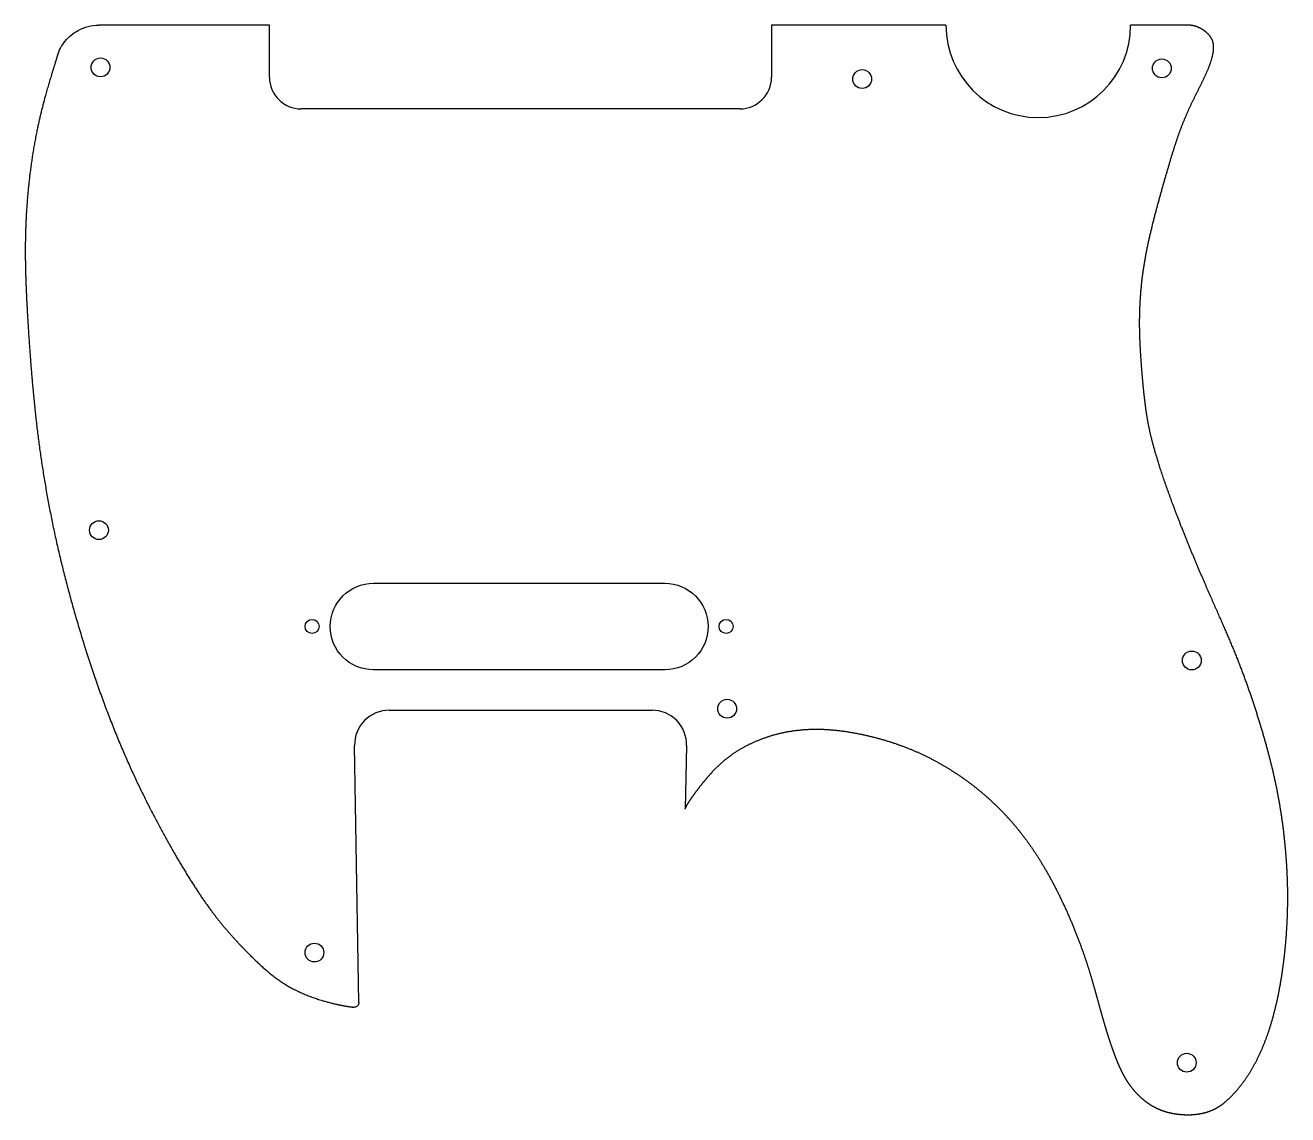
# Model space of a CAD drawing. Header units: millimetres. Extents: x -113 to 106, y -99 to 90.
import ezdxf

# ---------------------------------------------------------------- set-up
doc = ezdxf.new("R2010")
doc.units = ezdxf.units.MM
doc.layers.get('0').update_dxf_attribs({"linetype": 'CONTINUOUS'})

msp = doc.modelspace()

# ---------------------------------------------------------------- linework, layer by layer
for p, q in [((-70.26, 89.65), (-99.84, 89.65)), ((-70.26, 80.65), (-70.26, 89.65)), ((46.98, 89.65), (16.75, 89.65)), ((16.75, 89.65), (16.75, 80.65)), ((89.27, 89.65), (78.98, 89.65)), ((11.25, 75.15), (-64.76, 75.15)), ((-49.5, -29.1), (-3.96, -29.1)), ((-54.76, -79.8), (-55.5, -35.2)), ((2.04, -35.24), (1.78, -46.22))]:
    msp.add_line(p, q)
msp.add_lwpolyline([(-52.23, -7.1), (-1.73, -7.1, -1), (-1.73, -22.1), (-52.23, -22.1, -1)], format="xyb", close=True)
for centre, radius in [((-99.53, 82.35), 1.63), ((84.4, 82.18), 1.63), ((32.46, 80.32), 1.63), ((-99.8, 2.11), 1.63), ((-62.86, -14.58), 1.22), ((8.89, -14.58), 1.22), ((89.59, -20.48), 1.63), ((9.06, -28.85), 1.63), ((-62.46, -71.13), 1.63), ((88.71, -90.22), 1.63)]:
    msp.add_circle(centre, radius)
for centre, radius, start, end in [((62.98, 89.65), 16, 180, 360), ((-64.76, 80.65), 5.5, 180, 270), ((11.25, 80.65), 5.5, -90, 0), ((-49.5, -35.1), 6, 90, 180.957), ((-3.96, -35.1), 6, -1.3745, 90)]:
    msp.add_arc(centre, radius, start, end)
for points, degree, knots in [([(-107.01, 84.36), (-106.72, 85.29), (-106.26, 86.16), (-105.02, 87.67), (-104.25, 88.3), (-102.85, 89.05), (-102.27, 89.28), (-101.08, 89.58), (-100.46, 89.65), (-99.84, 89.65)], 3, [0, 0, 0, 0, 0.2929834, 0.2929834, 0.5859667, 0.5859667, 0.771137, 0.771137, 0.9563074, 0.9563074, 0.9563074, 0.9563074]), ([(-107.01, 84.36), (-107.17, 83.85), (-107.61, 82.42), (-108.4, 79.88), (-109.61, 75.8), (-111.04, 69.66), (-112.04, 62.47), (-112.54, 55.84), (-112.64, 49.78), (-112.46, 43.84), (-112.1, 37.46), (-111.6, 30.2), (-110.91, 22.46), (-109.92, 14.55), (-108.59, 6.54), (-106.87, -1.62), (-104.75, -9.94), (-102.26, -18.37), (-99.46, -26.71), (-96.47, -34.42), (-93.36, -41.42), (-90.19, -47.75), (-87.01, -53.54), (-83.82, -58.89), (-80.63, -63.68), (-77.47, -67.57), (-74.37, -70.87), (-71.3, -73.9), (-67.87, -76.73), (-63.7, -78.74), (-60.17, -79.8), (-57.73, -80.31), (-56.27, -80.53), (-55.66, -80.6)], 5, [0.0467128, 0.0467128, 0.0467128, 0.0467128, 0.0467128, 0.0467128, 0.0666667, 0.1, 0.1333333, 0.1666667, 0.2, 0.2333333, 0.2666667, 0.3, 0.3333333, 0.3666667, 0.4, 0.4333333, 0.4666667, 0.5, 0.5333333, 0.5666667, 0.6, 0.6333333, 0.6666667, 0.7, 0.7333333, 0.7666667, 0.8, 0.8333333, 0.8666667, 0.9, 0.9333333, 0.9666667, 0.9922085, 0.9922085, 0.9922085, 0.9922085, 0.9922085, 0.9922085]), ([(-54.76, -79.8), (-54.76, -79.9), (-54.77, -80), (-54.85, -80.2), (-54.91, -80.29), (-55.05, -80.44), (-55.14, -80.5), (-55.3, -80.57), (-55.37, -80.59), (-55.51, -80.61), (-55.58, -80.61), (-55.66, -80.6)], 3, [0, 0, 0, 0, 0.0312516, 0.0312516, 0.0625031, 0.0625031, 0.0937547, 0.0937547, 0.1154888, 0.1154888, 0.1372229, 0.1372229, 0.1372229, 0.1372229])]:
    msp.add_open_spline(points, degree=degree, knots=knots)
msp.add_open_spline([(1.78, -46.22), (1.83, -46.11), (1.93, -45.88), (2.14, -45.48), (2.52, -44.87), (3.14, -43.96), (3.89, -42.93), (4.74, -41.84), (5.66, -40.73), (6.63, -39.65), (7.66, -38.6), (8.79, -37.6), (10.05, -36.65), (11.48, -35.74), (13.06, -34.9), (14.81, -34.14), (16.68, -33.48), (18.64, -32.97), (20.67, -32.61), (22.73, -32.41), (24.79, -32.36), (26.83, -32.45), (28.85, -32.66), (30.83, -32.97), (32.78, -33.36), (34.69, -33.82), (36.58, -34.34), (38.43, -34.94), (40.27, -35.62), (42.1, -36.38), (43.91, -37.24), (45.69, -38.18), (47.45, -39.2), (49.17, -40.31), (50.84, -41.49), (52.44, -42.74), (53.98, -44.03), (55.44, -45.38), (56.83, -46.76), (58.14, -48.17), (59.37, -49.62), (60.55, -51.12), (61.67, -52.66), (62.74, -54.27), (63.79, -55.96), (64.82, -57.75), (65.83, -59.62), (66.81, -61.59), (67.77, -63.63), (68.68, -65.7), (69.54, -67.79), (70.33, -69.87), (71.04, -71.89), (71.68, -73.84), (72.24, -75.71), (72.75, -77.48), (73.21, -79.15), (73.64, -80.73), (74.07, -82.25), (74.49, -83.72), (74.94, -85.19), (75.41, -86.65), (75.92, -88.13), (76.46, -89.59), (77.05, -90.99), (77.67, -92.28), (78.34, -93.43), (79.06, -94.45), (79.83, -95.36), (80.66, -96.2), (81.58, -96.98), (82.61, -97.68), (83.78, -98.28), (85.08, -98.76), (86.5, -99.08), (87.95, -99.25), (89.38, -99.27), (90.71, -99.15), (91.91, -98.9), (92.97, -98.55), (93.9, -98.1), (94.73, -97.57), (95.54, -96.92), (96.36, -96.14), (97.24, -95.21), (98.15, -94.1), (99.08, -92.83), (100, -91.39), (100.87, -89.79), (101.69, -88.06), (102.43, -86.22), (103.1, -84.29), (103.69, -82.3), (104.2, -80.28), (104.65, -78.23), (105.03, -76.17), (105.35, -74.11), (105.61, -72.05), (105.83, -69.99), (106, -67.93), (106.12, -65.87), (106.2, -63.81), (106.23, -61.76), (106.21, -59.71), (106.14, -57.66), (106.03, -55.63), (105.88, -53.61), (105.69, -51.62), (105.46, -49.65), (105.2, -47.72), (104.9, -45.79), (104.56, -43.87), (104.17, -41.92), (103.73, -39.92), (103.22, -37.84), (102.66, -35.68), (102.03, -33.45), (101.34, -31.15), (100.61, -28.83), (99.84, -26.52), (99.04, -24.24), (98.22, -22.02), (97.38, -19.87), (96.52, -17.77), (95.63, -15.68), (94.7, -13.56), (93.72, -11.35), (92.69, -9.01), (91.59, -6.5), (90.45, -3.82), (89.27, -1), (88.09, 1.92), (86.94, 4.88), (85.85, 7.78), (84.86, 10.57), (83.98, 13.19), (83.25, 15.57), (82.67, 17.73), (82.22, 19.66), (81.88, 21.43), (81.62, 23.12), (81.42, 24.78), (81.23, 26.49), (81.06, 28.3), (80.9, 30.21), (80.75, 32.23), (80.63, 34.33), (80.55, 36.5), (80.53, 38.72), (80.59, 40.96), (80.73, 43.23), (80.95, 45.52), (81.27, 47.81), (81.67, 50.12), (82.15, 52.42), (82.69, 54.72), (83.27, 57), (83.88, 59.24), (84.49, 61.44), (85.1, 63.57), (85.71, 65.64), (86.3, 67.63), (86.91, 69.55), (87.55, 71.4), (88.25, 73.2), (89.01, 74.96), (89.83, 76.68), (90.68, 78.39), (91.53, 80.07), (92.31, 81.73), (92.95, 83.35), (93.36, 84.88), (93.45, 86.24), (93.14, 87.36), (92.43, 88.2), (91.54, 88.9), (90.73, 89.33), (90.03, 89.55), (89.53, 89.63), (89.27, 89.65)], degree=5)

doc.saveas('drawing.dxf')
